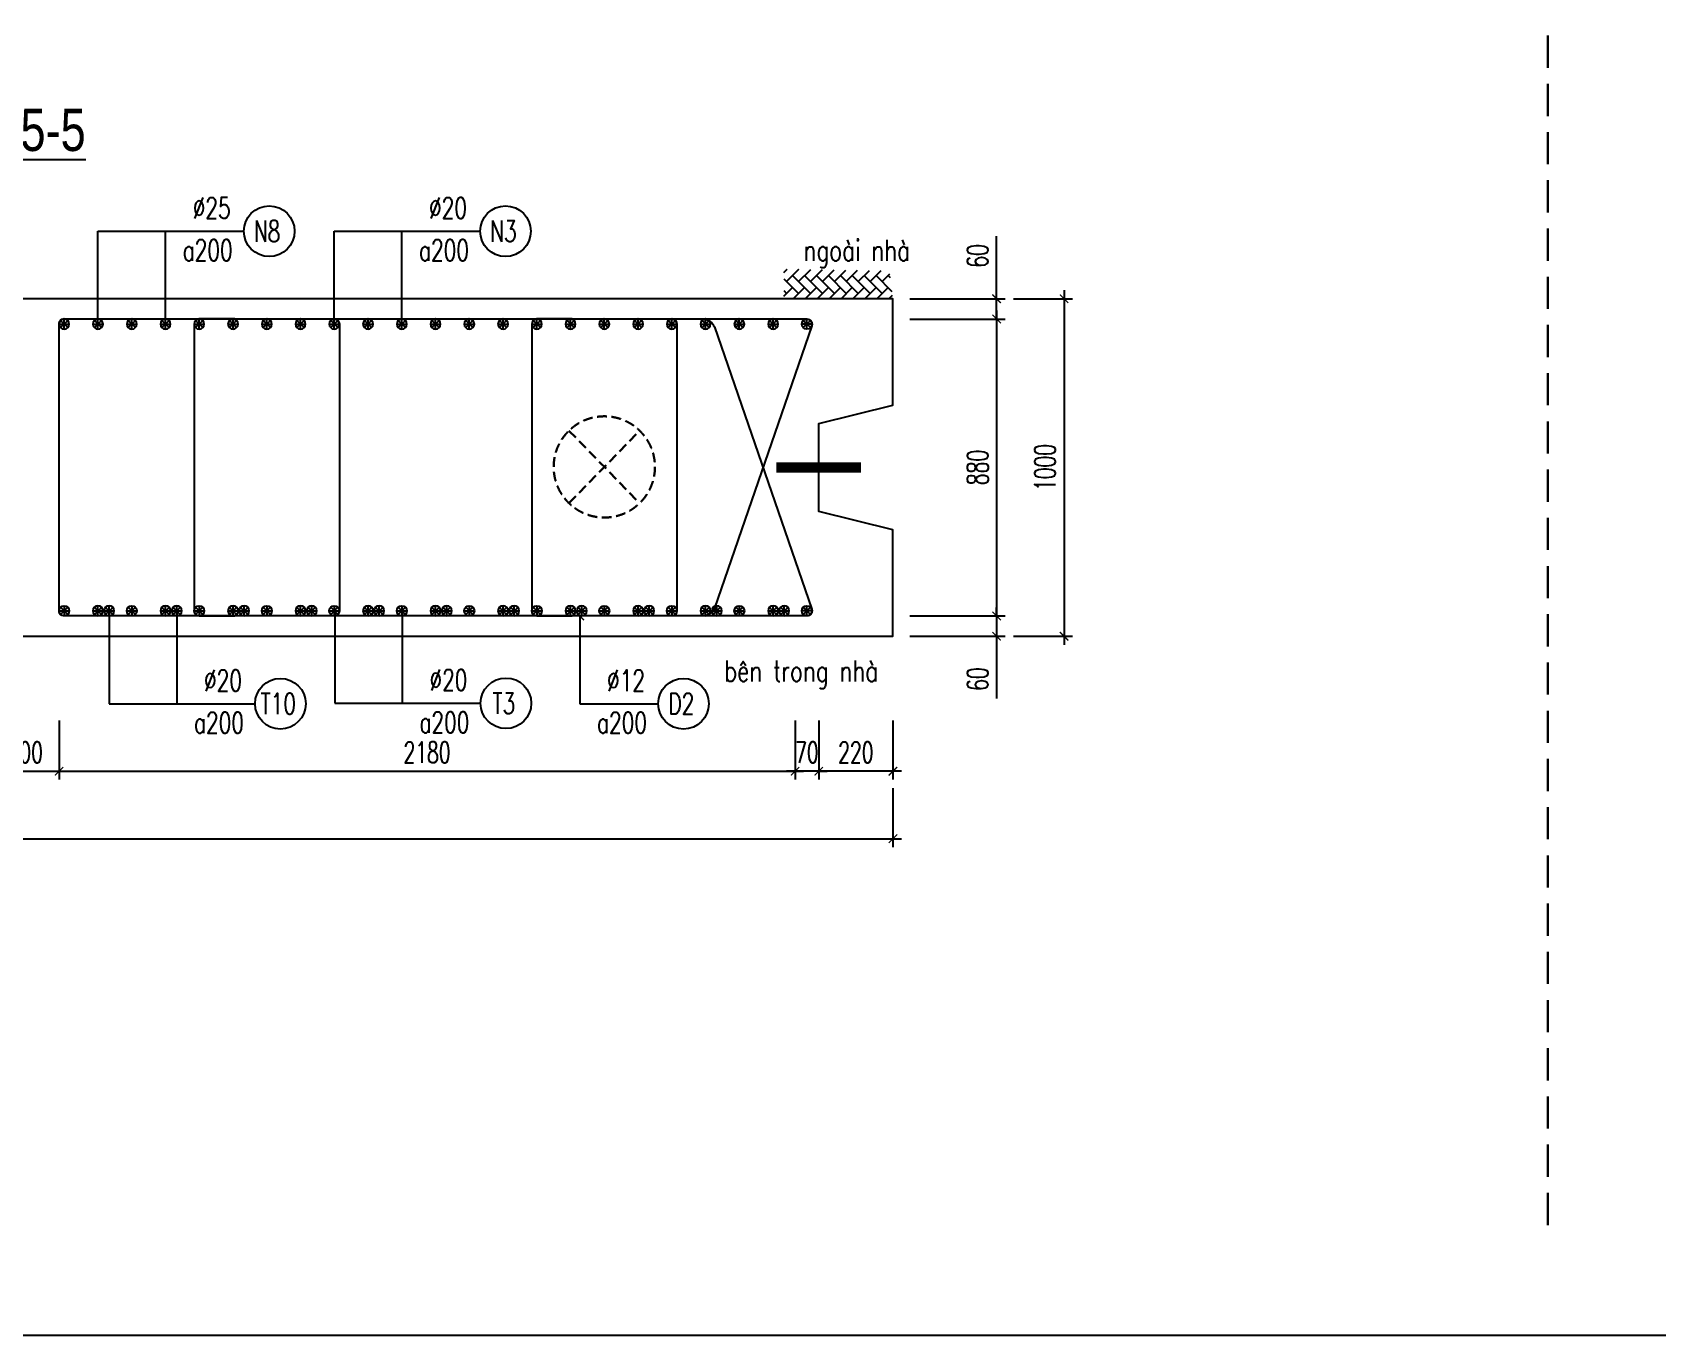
# Model space of a CAD drawing. Header units: millimetres. Extents: x -143483 to 1166745, y -1448440 to -1202244.
# Drawn here: x 187587 to 206832, y -1443081 to -1427637 of the extents above; entities that cross this region are included whole.
import ezdxf
from ezdxf.enums import TextEntityAlignment as Align

# ---------------------------------------------------------------- set-up
doc = ezdxf.new("R2010")
doc.units = ezdxf.units.MM
doc.header["$LTSCALE"] = 30
doc.header["$PDMODE"] = 3
doc.linetypes.add('DASHED', pattern=[19.05, 12.7, -6.35])
doc.layers.get('0').update_dxf_attribs({"lineweight": 9})
doc.layers.get('Defpoints').update_dxf_attribs({"lineweight": 9})
for name, color, linetype in [('ccu11-Cotthep', 9, 'Continuous'), ('ccu11-Dim', 8, 'Continuous'), ('ccu11-Hatch', 8, 'Continuous'), ('ccu11-Text', 31, 'Continuous'), ('ccu11-Thay', 7, 'Continuous'), ('ccu11-Thep', 4, 'Continuous'), ('ccu11-Thep doc', 4, 'Continuous'), ('ccu11-Thepdai', 6, 'Continuous')]:
    doc.layers.add(name, color=color, linetype=linetype)
doc.layers.add('ccu11-Khuat', color=9, linetype='DASHED', lineweight=30)
doc.layers.add('Vicom_thep doc', color=1, linetype='Continuous', lineweight=35)
doc.styles.add('ccu11-dim', font='vnsimli.shx', dxfattribs={"width": 0.65, "bigfont": 'bigfont.shx'})
doc.styles.add('ccu11-VnAvH-B', font='VHAVANB.TTF')
doc.styles.add('ccu11-vnsimli', font='vnsimli.shx', dxfattribs={"width": 0.8, "bigfont": 'vns.shx'})
doc.styles.add('ccu11-vnsimple', font='vnsimple.shx', dxfattribs={"bigfont": 'bigfont.shx'})
doc.styles.add('ccu11_simli', font='vnsimli.shx', dxfattribs={"width": 0.8})
doc.dimstyles.new('ccu11-100', dxfattribs={"dimscale": 100, "dimtxt": 2.5, "dimasz": 1, "dimexe": 1, "dimexo": 2, "dimgap": 1, "dimtad": 1, "dimdec": 0, "dimdsep": 46, "dimtxsty": 'ccu11-dim', "dimblk": 'ARCHTICK', "dimcen": -1, "dimdle": 1, "dimclrd": 256, "dimclre": 256, "dimclrt": 3, "dimadec": 0, "dimazin": 2, "dimtfac": 0.1, "dimtdec": 0, "dimtmove": 0, "dimatfit": 1, "dimldrblk": 'ARCHTICK', "dimfxl": 0, "dimtvp": 0.833333, "dimtolj": 1, "dimtzin": 12, "dimarcsym": 0})
doc.dimstyles.new('ccu11-100x4', dxfattribs={"dimscale": 100, "dimtxt": 2.5, "dimasz": 1, "dimexe": 1, "dimexo": 2, "dimgap": 1, "dimtad": 1, "dimdec": 0, "dimlfac": 0.25, "dimdsep": 46, "dimtxsty": 'ccu11-dim', "dimblk": 'ARCHTICK', "dimcen": -1, "dimdle": 1, "dimclrd": 256, "dimclre": 256, "dimclrt": 3, "dimadec": 0, "dimazin": 2, "dimtfac": 0.1, "dimtdec": 0, "dimtmove": 0, "dimatfit": 1, "dimldrblk": 'ARCHTICK', "dimfxl": 0, "dimtvp": 0.833333, "dimtolj": 1, "dimtzin": 12, "dimarcsym": 0})

# ---------------------------------------------------------------- blocks, each defined once
blk = doc.blocks.new('MCT')
at = {"ltscale": 0.005}
for p, q in [((-0.49, 0), (0.49, 0)), ((0.35, -0.35), (-0.35, 0.35)), ((-0.35, -0.35), (0.35, 0.35)), ((0, -0.49), (0, 0.49))]:
    blk.add_line(p, q, dxfattribs=at)
blk.add_circle((0, 0), 0.492, dxfattribs=at)
blk = doc.blocks.new('*U3782')
at = {"layer": 'ccu11-Thep doc', "xscale": -121.9200000001001, "yscale": 121.9200000001001, "zscale": 121.92, "rotation": 270}
blk.add_blockref('MCT', (0, 0), dxfattribs=at)
blk = doc.blocks.new('*U3783')
at = {"layer": 'ccu11-Thep doc', "color": 0, "linetype": 'ByBlock', "lineweight": -2, "transparency": 16777216}
for p in [(0, 0), (800, 0), (1600, 0), (2400, 0), (3200, 0), (4000, 0), (4800, 0), (5600, 0), (6400, 0), (7200, 0), (8000, 0)]:
    blk.add_blockref('*U3782', p, dxfattribs=at)
blk = doc.blocks.new('*U3784')
at = {"layer": 'ccu11-Thep doc', "xscale": -121.9200000001001, "yscale": 121.9200000001001, "zscale": 121.92, "rotation": 270}
blk.add_blockref('MCT', (0, 0), dxfattribs=at)
blk = doc.blocks.new('*U3785')
at = {"layer": 'ccu11-Thep doc', "color": 0, "linetype": 'ByBlock', "lineweight": -2, "transparency": 16777216}
for p in [(0, 0), (800, 0), (1600, 0), (2400, 0), (3200, 0), (4000, 0), (4800, 0), (5600, 0), (6400, 0), (7200, 0), (8000, 0)]:
    blk.add_blockref('*U3784', p, dxfattribs=at)
blk = doc.blocks.new('_ARCHTICK')
at = {"color": 0, "linetype": 'ByBlock', "const_width": 0.15}
blk.add_lwpolyline([(-0.5, -0.5), (0.5, 0.5)], dxfattribs=at)
blk = doc.blocks.new('*D3890')
at = {"layer": 'ccu11-Dim', "linetype": 'ByBlock', "lineweight": -2, "ltscale": 30, "transparency": 16777216}
for p, q in [((196904, -1435793), (196904, -1436493)), ((197784, -1435793), (197784, -1436493)), ((197884, -1436393), (196804, -1436393))]:
    blk.add_line(p, q, dxfattribs=at)
at = {"layer": 'Defpoints', "color": 0, "linetype": 'ByBlock', "ltscale": 30, "transparency": 16777216}
for p in [(196904, -1435593), (197784, -1435593), (196904, -1436393)]:
    blk.add_point(p, dxfattribs=at)
at = {"layer": 'ccu11-Dim', "linetype": 'ByBlock', "lineweight": -2, "ltscale": 30, "transparency": 16777216, "xscale": 100, "yscale": 100, "zscale": 100, "rotation": 180}
blk.add_blockref('_ARCHTICK', (196904, -1436393), dxfattribs=at)
at = {"layer": 'ccu11-Dim', "linetype": 'ByBlock', "lineweight": -2, "ltscale": 30, "transparency": 16777216, "xscale": 100, "yscale": 100, "zscale": 100}
blk.add_blockref('_ARCHTICK', (197784, -1436393), dxfattribs=at)
at = {"layer": 'ccu11-Dim', "color": 3, "linetype": 'ByBlock', "ltscale": 30, "transparency": 16777216, "insert": (197344, -1436168), "char_height": 250, "attachment_point": 5, "style": 'ccu11-dim'}
blk.add_mtext('\\A1;220', dxfattribs=at)
blk = doc.blocks.new('*D3891')
at = {"layer": 'ccu11-Dim', "linetype": 'ByBlock', "lineweight": -2, "ltscale": 30, "transparency": 16777216}
for p, q in [((175384, -1436593), (175384, -1437293)), ((197784, -1436593), (197784, -1437293)), ((175284, -1437193), (197884, -1437193))]:
    blk.add_line(p, q, dxfattribs=at)
at = {"layer": 'Defpoints', "color": 0, "linetype": 'ByBlock', "ltscale": 30, "transparency": 16777216}
for p in [(175384, -1436393), (197784, -1436393), (197784, -1437193)]:
    blk.add_point(p, dxfattribs=at)
at = {"layer": 'ccu11-Dim', "linetype": 'ByBlock', "lineweight": -2, "ltscale": 30, "transparency": 16777216, "xscale": 100, "yscale": 100, "zscale": 100, "rotation": 180}
blk.add_blockref('_ARCHTICK', (175384, -1437193), dxfattribs=at)
at = {"layer": 'ccu11-Dim', "linetype": 'ByBlock', "lineweight": -2, "ltscale": 30, "transparency": 16777216, "xscale": 100, "yscale": 100, "zscale": 100}
blk.add_blockref('_ARCHTICK', (197784, -1437193), dxfattribs=at)
at = {"layer": 'ccu11-Dim', "color": 3, "linetype": 'ByBlock', "ltscale": 30, "transparency": 16777216, "insert": (186584, -1436968), "char_height": 250, "attachment_point": 5, "style": 'ccu11-dim'}
blk.add_mtext('\\A1;5600', dxfattribs=at)
blk = doc.blocks.new('*D3892')
at = {"layer": 'ccu11-Dim', "linetype": 'ByBlock', "lineweight": -2, "ltscale": 30, "transparency": 16777216}
for p, q in [((196624, -1435793), (196624, -1436493)), ((196904, -1435793), (196904, -1436493)), ((196624, -1436393), (196524, -1436393)), ((196904, -1436393), (196624, -1436393)), ((196904, -1436393), (197004, -1436393))]:
    blk.add_line(p, q, dxfattribs=at)
at = {"layer": 'Defpoints', "color": 0, "linetype": 'ByBlock', "ltscale": 30, "transparency": 16777216}
for p in [(196624, -1435593), (196904, -1435593), (196624, -1436393)]:
    blk.add_point(p, dxfattribs=at)
at = {"layer": 'ccu11-Dim', "linetype": 'ByBlock', "lineweight": -2, "ltscale": 30, "transparency": 16777216, "xscale": 100, "yscale": 100, "zscale": 100}
blk.add_blockref('_ARCHTICK', (196624, -1436393), dxfattribs=at)
at = {"layer": 'ccu11-Dim', "linetype": 'ByBlock', "lineweight": -2, "ltscale": 30, "transparency": 16777216, "xscale": 100, "yscale": 100, "zscale": 100, "rotation": 180}
blk.add_blockref('_ARCHTICK', (196904, -1436393), dxfattribs=at)
at = {"layer": 'ccu11-Dim', "color": 3, "linetype": 'ByBlock', "ltscale": 30, "transparency": 16777216, "insert": (196764, -1436168), "char_height": 250, "attachment_point": 5, "style": 'ccu11-dim'}
blk.add_mtext('\\A1;70', dxfattribs=at)
blk = doc.blocks.new('*D3893')
at = {"layer": 'ccu11-Dim', "linetype": 'ByBlock', "lineweight": -2, "ltscale": 30, "transparency": 16777216}
for p, q in [((187102, -1435793), (187102, -1436493)), ((187902, -1435793), (187902, -1436493)), ((187002, -1436393), (188002, -1436393))]:
    blk.add_line(p, q, dxfattribs=at)
at = {"layer": 'Defpoints', "color": 0, "linetype": 'ByBlock', "ltscale": 30, "transparency": 16777216}
for p in [(187102, -1435593), (187902, -1435593), (187902, -1436393)]:
    blk.add_point(p, dxfattribs=at)
at = {"layer": 'ccu11-Dim', "linetype": 'ByBlock', "lineweight": -2, "ltscale": 30, "transparency": 16777216, "xscale": 100, "yscale": 100, "zscale": 100, "rotation": 180}
blk.add_blockref('_ARCHTICK', (187102, -1436393), dxfattribs=at)
at = {"layer": 'ccu11-Dim', "linetype": 'ByBlock', "lineweight": -2, "ltscale": 30, "transparency": 16777216, "xscale": 100, "yscale": 100, "zscale": 100}
blk.add_blockref('_ARCHTICK', (187902, -1436393), dxfattribs=at)
at = {"layer": 'ccu11-Dim', "color": 3, "linetype": 'ByBlock', "ltscale": 30, "transparency": 16777216, "insert": (187502, -1436168), "char_height": 250, "attachment_point": 5, "style": 'ccu11-dim'}
blk.add_mtext('\\A1;200', dxfattribs=at)
blk = doc.blocks.new('*D3894')
at = {"layer": 'ccu11-Dim', "linetype": 'ByBlock', "lineweight": -2, "ltscale": 30, "transparency": 16777216}
for p, q in [((187902, -1435793), (187902, -1436493)), ((196624, -1435793), (196624, -1436493)), ((187802, -1436393), (196724, -1436393))]:
    blk.add_line(p, q, dxfattribs=at)
at = {"layer": 'Defpoints', "color": 0, "linetype": 'ByBlock', "ltscale": 30, "transparency": 16777216}
for p in [(187902, -1435593), (196624, -1435593), (196624, -1436393)]:
    blk.add_point(p, dxfattribs=at)
at = {"layer": 'ccu11-Dim', "linetype": 'ByBlock', "lineweight": -2, "ltscale": 30, "transparency": 16777216, "xscale": 100, "yscale": 100, "zscale": 100, "rotation": 180}
blk.add_blockref('_ARCHTICK', (187902, -1436393), dxfattribs=at)
at = {"layer": 'ccu11-Dim', "linetype": 'ByBlock', "lineweight": -2, "ltscale": 30, "transparency": 16777216, "xscale": 100, "yscale": 100, "zscale": 100}
blk.add_blockref('_ARCHTICK', (196624, -1436393), dxfattribs=at)
at = {"layer": 'ccu11-Dim', "color": 3, "linetype": 'ByBlock', "ltscale": 30, "transparency": 16777216, "insert": (192263, -1436168), "char_height": 250, "attachment_point": 5, "style": 'ccu11-dim'}
blk.add_mtext('\\A1;2180', dxfattribs=at)
blk = doc.blocks.new('SHD')
at = {"layer": 'ccu11-Cotthep'}
blk.add_circle((300, 0), 300, dxfattribs=at)
at = {"layer": 'ccu11-Cotthep', "color": 31, "style": 'ccu11_simli', "width": 0.8}
blk.add_attdef('DK', text='', height=250, dxfattribs=at).set_placement((-101, 65), align=Align.BOTTOM_RIGHT)
blk.add_attdef('KH', text='', height=250, dxfattribs=at).set_placement((300, 0), align=Align.MIDDLE)
blk.add_attdef('KC', text='', height=250, dxfattribs=at).set_placement((-101, -142), align=Align.TOP_RIGHT)
blk = doc.blocks.new('*D3897')
at = {"layer": 'ccu11-Dim', "linetype": 'ByBlock', "lineweight": -2, "ltscale": 30, "transparency": 16777216}
for p, q in [((199012, -1430793), (199012, -1430053)), ((197984, -1430793), (199112, -1430793)), ((199012, -1431033), (199012, -1430793)), ((197984, -1431033), (199112, -1431033)), ((199012, -1431033), (199012, -1431133))]:
    blk.add_line(p, q, dxfattribs=at)
at = {"layer": 'Defpoints', "color": 0, "linetype": 'ByBlock', "ltscale": 30, "transparency": 16777216}
for p in [(197784, -1430793), (197784, -1431033), (199012, -1431033)]:
    blk.add_point(p, dxfattribs=at)
at = {"layer": 'ccu11-Dim', "linetype": 'ByBlock', "lineweight": -2, "ltscale": 30, "transparency": 16777216, "xscale": 100, "yscale": 100, "zscale": 100}
for p, rotation in [((199012, -1430793), 270), ((199012, -1431033), 90)]:
    blk.add_blockref('_ARCHTICK', p, dxfattribs=dict(at, rotation=rotation))
at = {"layer": 'ccu11-Dim', "color": 3, "linetype": 'ByBlock', "ltscale": 30, "transparency": 16777216, "insert": (198787, -1430285), "char_height": 250, "attachment_point": 5, "rotation": 90, "style": 'ccu11-dim'}
blk.add_mtext('\\A1;60', dxfattribs=at)
blk = doc.blocks.new('*D3898')
at = {"layer": 'ccu11-Dim', "linetype": 'ByBlock', "lineweight": -2, "ltscale": 30, "transparency": 16777216}
for p, q in [((197984, -1431033), (199112, -1431033)), ((199012, -1430933), (199012, -1434653)), ((197984, -1434553), (199112, -1434553))]:
    blk.add_line(p, q, dxfattribs=at)
at = {"layer": 'Defpoints', "color": 0, "linetype": 'ByBlock', "ltscale": 30, "transparency": 16777216}
for p in [(197784, -1431033), (197784, -1434553), (199012, -1434553)]:
    blk.add_point(p, dxfattribs=at)
at = {"layer": 'ccu11-Dim', "linetype": 'ByBlock', "lineweight": -2, "ltscale": 30, "transparency": 16777216, "xscale": 100, "yscale": 100, "zscale": 100}
for p, rotation in [((199012, -1431033), 90), ((199012, -1434553), 270)]:
    blk.add_blockref('_ARCHTICK', p, dxfattribs=dict(at, rotation=rotation))
at = {"layer": 'ccu11-Dim', "color": 3, "linetype": 'ByBlock', "ltscale": 30, "transparency": 16777216, "insert": (198787, -1432793), "char_height": 250, "attachment_point": 5, "rotation": 90, "style": 'ccu11-dim'}
blk.add_mtext('\\A1;880', dxfattribs=at)
blk = doc.blocks.new('*D3899')
at = {"layer": 'ccu11-Dim', "linetype": 'ByBlock', "lineweight": -2, "ltscale": 30, "transparency": 16777216}
for p, q in [((199012, -1434553), (199012, -1434453)), ((197984, -1434553), (199112, -1434553)), ((199012, -1434553), (199012, -1434793)), ((197984, -1434793), (199112, -1434793)), ((199012, -1434793), (199012, -1435532))]:
    blk.add_line(p, q, dxfattribs=at)
at = {"layer": 'Defpoints', "color": 0, "linetype": 'ByBlock', "ltscale": 30, "transparency": 16777216}
for p in [(197784, -1434553), (199012, -1434553), (197784, -1434793)]:
    blk.add_point(p, dxfattribs=at)
at = {"layer": 'ccu11-Dim', "linetype": 'ByBlock', "lineweight": -2, "ltscale": 30, "transparency": 16777216, "xscale": 100, "yscale": 100, "zscale": 100}
for p, rotation in [((199012, -1434553), 270), ((199012, -1434793), 90)]:
    blk.add_blockref('_ARCHTICK', p, dxfattribs=dict(at, rotation=rotation))
at = {"layer": 'ccu11-Dim', "color": 3, "linetype": 'ByBlock', "ltscale": 30, "transparency": 16777216, "insert": (198787, -1435301), "char_height": 250, "attachment_point": 5, "rotation": 90, "style": 'ccu11-dim'}
blk.add_mtext('\\A1;60', dxfattribs=at)
blk = doc.blocks.new('*D3900')
at = {"layer": 'ccu11-Dim', "linetype": 'ByBlock', "lineweight": -2, "ltscale": 30, "transparency": 16777216}
for p, q in [((199212, -1430793), (199912, -1430793)), ((199812, -1430693), (199812, -1434893)), ((199212, -1434793), (199912, -1434793))]:
    blk.add_line(p, q, dxfattribs=at)
at = {"layer": 'Defpoints', "color": 0, "linetype": 'ByBlock', "ltscale": 30, "transparency": 16777216}
for p in [(199012, -1430793), (199012, -1434793), (199812, -1434793)]:
    blk.add_point(p, dxfattribs=at)
at = {"layer": 'ccu11-Dim', "linetype": 'ByBlock', "lineweight": -2, "ltscale": 30, "transparency": 16777216, "xscale": 100, "yscale": 100, "zscale": 100}
for p, rotation in [((199812, -1430793), 90), ((199812, -1434793), 270)]:
    blk.add_blockref('_ARCHTICK', p, dxfattribs=dict(at, rotation=rotation))
at = {"layer": 'ccu11-Dim', "color": 3, "linetype": 'ByBlock', "ltscale": 30, "transparency": 16777216, "insert": (199587, -1432793), "char_height": 250, "attachment_point": 5, "rotation": 90, "style": 'ccu11-dim'}
blk.add_mtext('\\A1;1000', dxfattribs=at)
blk = doc.blocks.new('ccu11_block_thep')
at = {"layer": 'ccu11-Thep', "color": 3}
for p, q in [((-0.4, 0), (0.4, 0)), ((-0.28, 0.28), (0.28, -0.28)), ((0.28, 0.28), (-0.28, -0.28)), ((0, 0.4), (0, -0.4))]:
    blk.add_line(p, q, dxfattribs=at)
at = {"layer": 'ccu11-Thep', "color": 1, "const_width": 0.0667}
blk.add_lwpolyline([(-0.4, 0, 1), (0.4, 0, 1), (-0.4, 0, 1)], format="xyb", dxfattribs=at)
at = {"layer": 'ccu11-Thep', "color": 1}
blk.add_circle((0, 0), 0.4, dxfattribs=at)
blk = doc.blocks.new('*U3788')
at = {"layer": 'Vicom_thep doc', "xscale": -150, "yscale": 150, "zscale": 150, "rotation": 180}
blk.add_blockref('ccu11_block_thep', (0, 0), dxfattribs=at)
blk = doc.blocks.new('*U3789')
at = {"layer": 'ccu11-Thep doc', "color": 0, "linetype": 'ByBlock', "lineweight": -2, "transparency": 16777216}
for p in [(0, 0), (800, 0), (1600, 0), (2400, 0), (3200, 0), (4000, 0), (4800, 0), (5600, 0), (6400, 0), (7200, 0), (8000, 0)]:
    blk.add_blockref('*U3788', p, dxfattribs=at)
blk = doc.blocks.new('*U3792')
at = {"layer": 'Vicom_thep doc', "xscale": -150, "yscale": 150, "zscale": 150, "rotation": 180}
blk.add_blockref('ccu11_block_thep', (0, 0), dxfattribs=at)
blk = doc.blocks.new('*U3793')
at = {"layer": 'ccu11-Thep doc', "color": 0, "linetype": 'ByBlock', "lineweight": -2, "transparency": 16777216}
for p in [(0, 0), (800, 0), (1600, 0), (2400, 0), (3200, 0), (4000, 0), (4800, 0), (5600, 0), (6400, 0), (7200, 0), (8000, 0)]:
    blk.add_blockref('*U3792', p, dxfattribs=at)
blk = doc.blocks.new('*U3961')
at = {"layer": 'Vicom_thep doc', "xscale": -150, "yscale": 150, "zscale": 150, "rotation": 180}
blk.add_blockref('ccu11_block_thep', (0, 0), dxfattribs=at)
blk = doc.blocks.new('*U3962')
at = {"layer": 'ccu11-Thep doc', "color": 0, "linetype": 'ByBlock', "lineweight": -2, "transparency": 16777216}
for p in [(0, 0), (800, 0), (1600, 0), (2400, 0), (3200, 0), (4000, 0), (4800, 0), (5600, 0), (6400, 0), (7200, 0), (8000, 0)]:
    blk.add_blockref('*U3961', p, dxfattribs=at)

msp = doc.modelspace()

# ---------------------------------------------------------------- hatches: boundary and pattern name
at = {"layer": 'ccu11-Hatch', "ltscale": 10}
h = msp.add_hatch(dxfattribs=at)
h.set_pattern_fill('AR-HBONE', color=256, scale=25, angle=270, style=0)
h.set_pattern_definition([(45, (-3065359.3, 345663.45), (141.4213562, 4e-14), [300, -100]), (315, (-3065288.58, 345734.16), (141.4213562, 4e-14), [300, -100])])
h.paths.add_polyline_path([(196491.2, -1430440.02), (196491.2, -1430792.74), (197783.56, -1430792.74), (197740.7, -1430461.44)])

# ---------------------------------------------------------------- linework, layer by layer
at = {"layer": 'ccu11-Khuat'}
msp.add_line((205542.51, -1384812.07), (205542.51, -1441879.92), dxfattribs=at)
at = {"layer": 'ccu11-Khuat', "ltscale": 0.3}
for p, q in [((193944.45, -1432357.03), (194782.68, -1433215.73)), ((193944.45, -1433215.73), (194782.68, -1432357.03))]:
    msp.add_line(p, q, dxfattribs=at)
msp.add_circle((194363.56, -1432786.38), 600, dxfattribs=at)
at = {"layer": 'ccu11-Thay'}
for points in [[(167046.73, -1383610.64), (251146.73, -1383610.64), (251146.73, -1443081.35), (167046.73, -1443081.35)], [(175383.56, -1434792.74), (197783.56, -1434792.74), (197783.56, -1433532.74), (196903.8, -1433312.74), (196903.8, -1432272.74), (197783.56, -1432052.74), (197783.56, -1430792.74), (175383.56, -1430792.74), (175383.56, -1432052.74), (174503.8, -1432272.74), (174503.8, -1433312.74), (175383.56, -1433532.74)]]:
    msp.add_lwpolyline(points, close=True, dxfattribs=at)
at = {"layer": 'ccu11-Thep', "const_width": 120}
msp.add_lwpolyline([(196403.56, -1432792.74), (197403.56, -1432792.74)], dxfattribs=at)
at = {"layer": 'ccu11-Thepdai'}
for points in [[(194835.36, -1431032.74), (195555.83, -1431032.74, -0.23620228), (195667.6, -1431125.49), (196821.47, -1434472.24, -0.5204497), (196765.08, -1434552.74), (187953.56, -1434552.74, -0.41421356), (187903.56, -1434502.74), (187903.56, -1431082.74, -0.41421356), (187953.56, -1431032.74), (196765.08, -1431032.74, -0.5204497), (196821.47, -1431113.24), (195667.6, -1434460, -0.23620228), (195555.83, -1434552.74), (194835.36, -1434552.74)], [(189983.56, -1431032.74), (189563.56, -1431032.74, 0.41421356), (189503.56, -1431092.74), (189503.56, -1434492.74, 0.41421356), (189563.56, -1434552.74), (189983.56, -1434552.74)], [(190743.56, -1431032.74), (191163.56, -1431032.74, -0.41421356), (191223.56, -1431092.74), (191223.56, -1434492.74, -0.41421356), (191163.56, -1434552.74), (190743.56, -1434552.74)], [(193983.56, -1431032.74), (193563.56, -1431032.74, 0.41421356), (193503.56, -1431092.74), (193503.56, -1434492.74, 0.41421356), (193563.56, -1434552.74), (193983.56, -1434552.74)], [(194743.56, -1431032.74), (195163.56, -1431032.74, -0.41421356), (195223.56, -1431092.74), (195223.56, -1434492.74, -0.41421356), (195163.56, -1434552.74), (194743.56, -1434552.74)]]:
    msp.add_lwpolyline(points, format="xyb", dxfattribs=at)

# ---------------------------------------------------------------- block references
at = {"layer": 'ccu11-Cotthep'}
ref = msp.add_blockref('SHD', (190092.56, -1429992.39), dxfattribs=at)
ref.add_attrib('KH', 'N8', dxfattribs={"color": 31, "height": 250, "style": 'ccu11-vnsimple', "width": 0.7}).set_placement((190367.56, -1429992.39), align=Align.MIDDLE_CENTER)
ref.add_attrib('KC', 'a200', dxfattribs={"color": 31, "height": 250, "style": 'ccu11-vnsimple', "width": 0.7}).set_placement((189663.98, -1430092.39), align=Align.TOP_CENTER)
ref.add_attrib('DK', '`25', dxfattribs={"color": 31, "height": 250, "style": 'ccu11-vnsimple', "width": 0.7}).set_placement((189711.78, -1429917.39), align=Align.BOTTOM_CENTER)
ref = msp.add_blockref('SHD', (192892.56, -1429992.39), dxfattribs=at)
ref.add_attrib('KH', 'N3', dxfattribs={"color": 31, "height": 250, "style": 'ccu11-vnsimple', "width": 0.7}).set_placement((193167.56, -1429992.39), align=Align.MIDDLE_CENTER)
ref.add_attrib('KC', 'a200', dxfattribs={"color": 31, "height": 250, "style": 'ccu11-vnsimple', "width": 0.7}).set_placement((192463.98, -1430092.39), align=Align.TOP_CENTER)
ref.add_attrib('DK', '`20', dxfattribs={"color": 31, "height": 250, "style": 'ccu11-vnsimple', "width": 0.7}).set_placement((192511.78, -1429917.39), align=Align.BOTTOM_CENTER)
ref = msp.add_blockref('SHD', (190224.96, -1435593.1), dxfattribs=at)
ref.add_attrib('KH', 'T10', dxfattribs={"color": 31, "height": 250, "style": 'ccu11-vnsimple', "width": 0.7}).set_placement((190499.96, -1435593.1), align=Align.MIDDLE_CENTER)
ref.add_attrib('KC', 'a200', dxfattribs={"color": 31, "height": 250, "style": 'ccu11-vnsimple', "width": 0.7}).set_placement((189796.38, -1435693.1), align=Align.TOP_CENTER)
ref.add_attrib('DK', '`20', dxfattribs={"color": 31, "height": 250, "style": 'ccu11-vnsimple', "width": 0.7}).set_placement((189844.18, -1435518.1), align=Align.BOTTOM_CENTER)
ref = msp.add_blockref('SHD', (192897.61, -1435588.1), dxfattribs=at)
ref.add_attrib('KH', 'T3', dxfattribs={"color": 31, "height": 250, "style": 'ccu11-vnsimple', "width": 0.7}).set_placement((193172.61, -1435588.1), align=Align.MIDDLE_CENTER)
ref.add_attrib('KC', 'a200', dxfattribs={"color": 31, "height": 250, "style": 'ccu11-vnsimple', "width": 0.7}).set_placement((192469.03, -1435688.1), align=Align.TOP_CENTER)
ref.add_attrib('DK', '`20', dxfattribs={"color": 31, "height": 250, "style": 'ccu11-vnsimple', "width": 0.7}).set_placement((192516.83, -1435513.1), align=Align.BOTTOM_CENTER)
ref = msp.add_blockref('SHD', (195001.89, -1435593.1), dxfattribs=at)
ref.add_attrib('KH', 'D2', dxfattribs={"color": 31, "height": 250, "style": 'ccu11-vnsimple', "width": 0.7}).set_placement((195276.89, -1435593.1), align=Align.MIDDLE_CENTER)
ref.add_attrib('KC', 'a200', dxfattribs={"color": 31, "height": 250, "style": 'ccu11-vnsimple', "width": 0.7}).set_placement((194573.31, -1435693.1), align=Align.TOP_CENTER)
ref.add_attrib('DK', '`12', dxfattribs={"color": 31, "height": 250, "style": 'ccu11-vnsimple', "width": 0.7}).set_placement((194621.11, -1435518.1), align=Align.BOTTOM_CENTER)
at = {"layer": 'ccu11-Thep doc'}
for name, p in [('*U3783', (187963.56, -1431092.74)), ('*U3793', (188363.56, -1431092.74)), ('*U3789', (188363.56, -1434492.74)), ('*U3962', (188495.96, -1434492.74))]:
    msp.add_blockref(name, p, dxfattribs=at)
at = {"layer": 'ccu11-Thep doc', "xscale": 121.9200000001001, "yscale": 121.9200000001001, "zscale": 121.9200000001001, "rotation": 90.00000000000001}
for p in [(196763.91, -1431092.74), (196763.91, -1434492.74)]:
    msp.add_blockref('MCT', p, dxfattribs=at)
at = {"layer": 'ccu11-Thep doc', "xscale": -1, "rotation": 180}
msp.add_blockref('*U3785', (187963.56, -1434492.74), dxfattribs=at)

# ---------------------------------------------------------------- texts
at = {"layer": 'ccu11-Text', "color": 5, "style": 'ccu11-VnAvH-B', "width": 0.8}
msp.add_text('%%UmÆt c¾t 5-5', height=500, dxfattribs=at).set_placement((186583.56, -1429041.47), align=Align.CENTER)
at = {"layer": 'ccu11-Text', "linetype": 'Continuous', "style": 'ccu11-vnsimli', "width": 0.75}
for s, p in [('ngoµi nhµ', (197354.39, -1430344.6)), ('bªn trong nhµ', (196696.15, -1435331.21))]:
    msp.add_text(s, height=250, dxfattribs=at).set_placement(p, align=Align.CENTER)

# ---------------------------------------------------------------- dimensions: what is measured, and where the dimension line sits
at = {"layer": 'ccu11-Dim', "linetype": 'ByBlock', "ltscale": 30}
for base, p1, p2, angle, picture, middle in [((199011.96, -1431032.74), (197783.56, -1430792.74), (197783.56, -1431032.74), 90, '*D3897', (199011.96, -1430284.76)), ((199011.96, -1434552.74), (197783.56, -1434792.74), (197783.56, -1434552.74), 270, '*D3899', (199011.96, -1435300.73))]:
    dim = msp.add_linear_dim(base=base, p1=p1, p2=p2, angle=angle, dimstyle='ccu11-100x4', dxfattribs=at)
    dim.commit()
    dim.dimension.update_dxf_attribs({"geometry": picture, "text_midpoint": middle, "dimtype": 160})
dim = msp.add_linear_dim(base=(199811.96, -1434792.74), p1=(199011.96, -1430792.74), p2=(199011.96, -1434792.74), angle=90, dimstyle='ccu11-100x4', dxfattribs=at)
dim.commit()
dim.dimension.update_dxf_attribs({"geometry": '*D3900', "text_midpoint": (199586.96, -1432792.74)})
dim = msp.add_linear_dim(base=(199011.96, -1434552.74), p1=(197783.56, -1431032.74), p2=(197783.56, -1434552.74), angle=90, dimstyle='ccu11-100x4', override={"dimtmove": 1}, dxfattribs=at)
dim.commit()
dim.dimension.update_dxf_attribs({"geometry": '*D3898', "text_midpoint": (198786.96, -1432792.74)})
for base, p1, p2, picture, middle in [((187902.06, -1436393.1), (187102.06, -1435593.1), (187902.06, -1435593.1), '*D3893', (187502.06, -1436168.1)), ((196623.56, -1436393.1), (187902.06, -1435593.1), (196623.56, -1435593.1), '*D3894', (192262.81, -1436168.1)), ((196903.56, -1436393.1), (197783.56, -1435593.1), (196903.56, -1435593.1), '*D3890', (197343.56, -1436168.1)), ((197783.56, -1437193.1), (175383.56, -1436393.1), (197783.56, -1436393.1), '*D3891', (186583.56, -1436968.1))]:
    dim = msp.add_linear_dim(base=base, p1=p1, p2=p2, dimstyle='ccu11-100x4', dxfattribs=at)
    dim.commit()
    dim.dimension.update_dxf_attribs({"geometry": picture, "text_midpoint": middle})
dim = msp.add_linear_dim(base=(196623.56, -1436393.1), p1=(196903.56, -1435593.1), p2=(196623.56, -1435593.1), dimstyle='ccu11-100x4', override={"dimtix": 1}, dxfattribs=at)
dim.commit()
dim.dimension.update_dxf_attribs({"geometry": '*D3892', "text_midpoint": (196763.56, -1436168.1)})

# ---------------------------------------------------------------- leaders
at = {"layer": 'ccu11-Cotthep'}
for points in [[(188363.56, -1431092.74), (188363.56, -1429992.39), (190092.56, -1429992.39)], [(189163.56, -1431092.74), (189163.56, -1429992.39), (190092.56, -1429992.39)], [(191163.56, -1431092.74), (191163.56, -1429992.39), (192892.56, -1429992.39)], [(191963.56, -1431092.74), (191963.56, -1429992.39), (192892.56, -1429992.39)], [(188495.96, -1434492.74), (188495.96, -1435593.1), (190224.96, -1435593.1)], [(189295.96, -1434492.74), (189295.96, -1435593.1), (190224.96, -1435593.1)], [(191168.61, -1434487.74), (191168.61, -1435588.1), (192897.61, -1435588.1)], [(191968.61, -1434487.74), (191968.61, -1435588.1), (192897.61, -1435588.1)]]:
    msp.add_leader(points, dimstyle='ccu11-100', override={"dimasz": 1.5, "dimgap": 1, "dimtad": 0, "dimldrblk": 'None', "dimfxl": 3, "dimfxlon": 1, "dimtfill": 1, "dimarcsym": 1}, dxfattribs=at)
at = {"layer": 'ccu11-Cotthep', "linetype": 'ByBlock', "ltscale": 30}
msp.add_leader([(194072.89, -1434552.74), (194072.89, -1435593.1), (195001.89, -1435593.1)], dimstyle='ccu11-100x4', dxfattribs=at)

doc.saveas('drawing.dxf')
